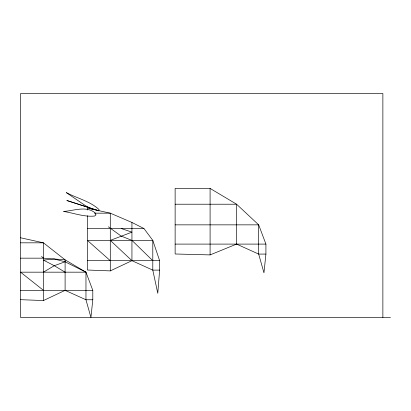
<?xml version="1.0" encoding="UTF-8"?>
<svg xmlns="http://www.w3.org/2000/svg" width="411" height="411" viewBox="0 0 411 411"><rect width="100%" height="100%" fill="white"/><g stroke="black" fill="none" stroke-linecap="round" stroke-linejoin="round"><path stroke-width="0.62" d="M110.292 260.687L87.384 240.384L152.794 240.384L159.632 260.687L159.632 270.109L157.778 293.3L152.794 270.109L152.794 240.384L143.937 228.516L131.941 222.459L110.292 213.17L87.384 208.125L87.384 210.016M65.102 272.174L54.278 265.706L43.453 260.112L54.278 259.007L65.102 261.792L85.961 272.174L92.794 290.341L92.794 299.758L90.939 317.467L85.961 299.758L85.961 272.174L65.102 259.844L43.453 242.824L20.55 237.779M265.917 254.075L263.954 272.832L258.678 254.075L258.678 224.853L236.582 204.221L210.088 188.418L175.132 188.418L175.132 253.988L210.088 254.907L236.582 244.098L258.678 254.075L265.917 254.075L265.917 244.098L258.678 224.853L175.132 224.853M98.84 210.648L98.994 209.523C89.994 201.082 76.985 198.333 66.325 192.61L85.303 205.582L92.686 209.476M43.453 272.174L54.278 265.706L65.102 261.792M20.55 299.676L43.453 300.544L65.102 290.341L85.961 299.758L92.794 299.758M87.384 215.729L87.384 270.022L110.292 270.895L131.941 260.687L152.794 270.109L159.632 270.109M175.132 204.221L236.582 204.221L236.582 244.098M94.386 213.17L110.292 213.17L110.292 270.895M87.384 228.516L143.937 228.516M20.55 242.824L43.453 242.824L43.453 300.544M175.132 244.098L265.917 244.098M20.55 258.165L43.453 258.165L65.102 259.844L65.102 290.341M87.384 260.687L159.632 260.687M85.961 272.174L20.55 272.174L43.453 290.341M20.55 290.341L92.794 290.341M390.45 317.467L20.55 317.467L20.55 93.533L382.872 93.533L382.872 317.467M98.933 210.889L66.859 200.506L98.255 210.622M121.199 228.516L131.941 232.143L110.292 240.384L131.941 260.687L131.941 222.459M108.381 226.815L121.117 236.058L131.941 240.384L152.794 260.687M41.547 256.464L43.453 258.165M210.088 188.418L210.088 254.907M95.902 214.886L94.607 216.047C84.08 217.095 73.841 213.057 63.582 211.434C73.718 210.853 86.675 205.372 95.424 213.17L95.902 214.886"/></g></svg>
